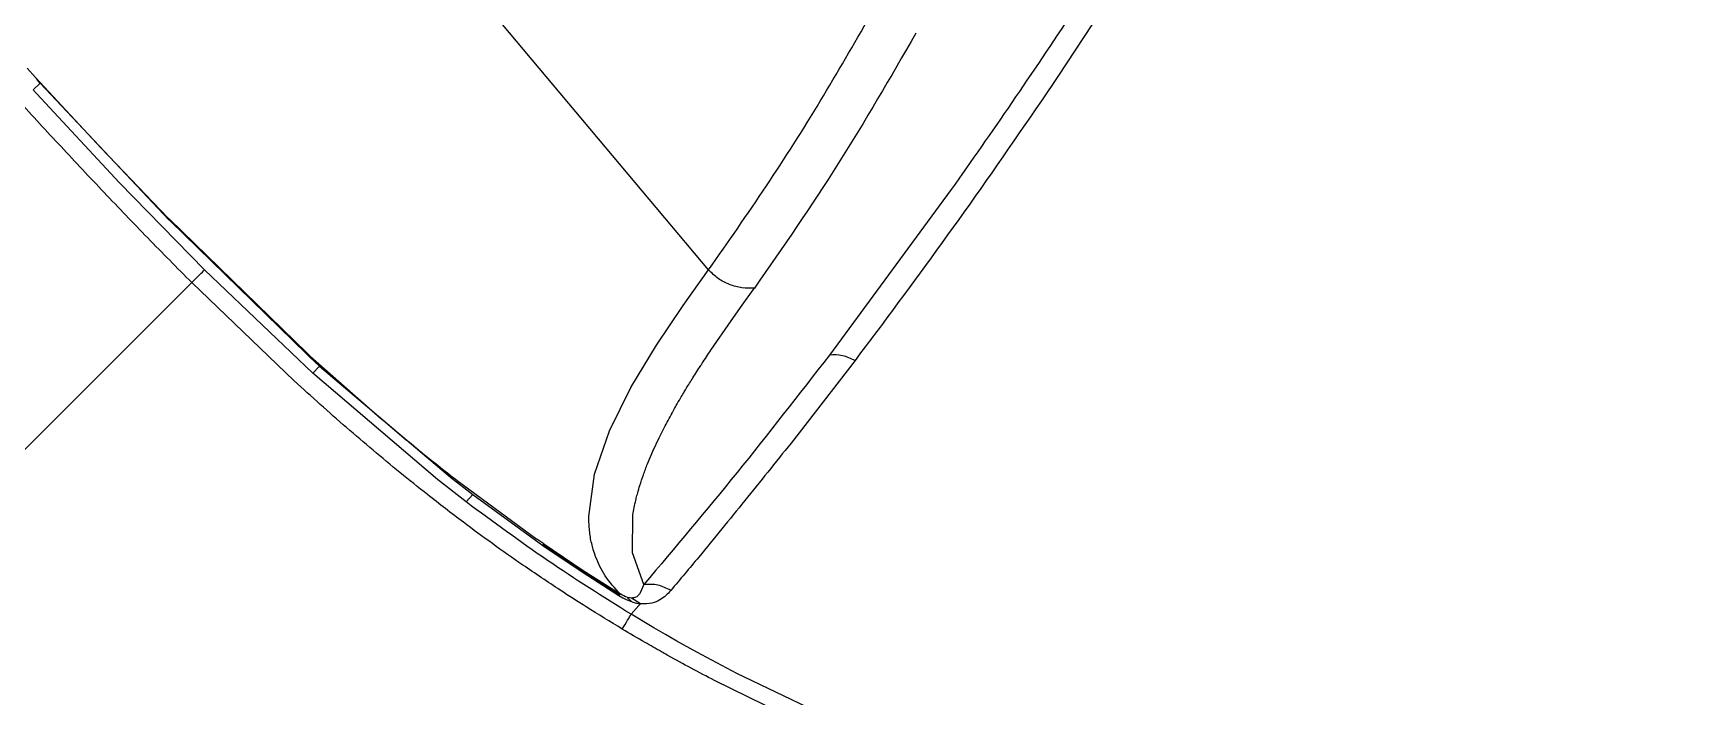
# Model space of a CAD drawing. Extents: x -51 to 27, y -13 to 136.
# Drawn here: x -40.7 to -34.31, y 12.9 to 15.46 of the extents above; entities that cross this region are included whole.
import ezdxf

# ---------------------------------------------------------------- set-up
doc = ezdxf.new("R2010")
doc.units = 0
doc.header["$MEASUREMENT"] = 0
doc.layers.add('GEOMETRY', color=2, linetype='Continuous', lineweight=25)

# ---------------------------------------------------------------- blocks, each defined once
blk = doc.blocks.new('2026 MONTERREY-BLOOM')
at = {"layer": 'GEOMETRY'}
for p, q in [((-26.417, -69.1644), (-27.669, -67.6723)), ((-24.7169, -67.8804), (-25.0703, -68.4184)), ((-29.0119, -68.4216), (-29.0445, -68.3857)), ((-29.012, -68.4217), (-28.759, -68.6942)), ((-29.0215, -68.4695), (-28.9946, -68.4436)), ((-29.0215, -68.4695), (-29.0086, -68.4836)), ((-28.688, -68.8282), (-29.0086, -68.4836)), ((-28.9946, -68.4435), (-29.0038, -68.4331)), ((-28.4984, -68.9709), (-28.9946, -68.4435)), ((-28.759, -68.6942), (-28.5021, -68.9629)), ((-28.3609, -69.1642), (-28.688, -68.8282)), ((-25.4816, -68.8543), (-25.9512, -69.4927)), ((-28.5021, -68.9629), (-28.4962, -68.9689)), ((-28.4961, -68.9687), (-28.4982, -68.9708)), ((-28.4921, -68.9769), (-28.4982, -68.9708)), ((-28.4961, -68.9687), (-27.9652, -69.4858)), ((-27.968, -69.4888), (-28.4921, -68.9769)), ((-27.9438, -69.5632), (-28.3609, -69.1642)), ((-26.5148, -69.3016), (-26.417, -69.1644)), ((-29.6095, -70.4128), (-28.41, -69.2133)), ((-28.0146, -69.5929), (-28.41, -69.2133)), ((-26.2879, -69.301), (-26.2452, -69.2413)), ((-26.2452, -69.2413), (-26.2401, -69.2342)), ((-26.6186, -69.4553), (-26.5148, -69.3016)), ((-26.3303, -69.3607), (-26.2879, -69.301)), ((-26.4086, -69.4743), (-26.3303, -69.3608)), ((-26.7164, -69.6181), (-26.6186, -69.4553)), ((-27.9547, -69.5012), (-27.968, -69.4888)), ((-27.9652, -69.4858), (-27.9518, -69.4981)), ((-27.9518, -69.4981), (-27.9547, -69.5012)), ((-27.9174, -69.5354), (-27.9547, -69.5012)), ((-27.9519, -69.4981), (-27.6817, -69.7369)), ((-25.8526, -69.5137), (-26.0994, -69.8328)), ((-27.9437, -69.5631), (-27.9173, -69.5353)), ((-27.4624, -69.9735), (-27.9437, -69.5631)), ((-27.9173, -69.5353), (-27.4126, -69.964)), ((-26.7989, -69.785), (-26.7164, -69.6181)), ((-26.6078, -69.8118), (-26.5885, -69.7731)), ((-26.8567, -69.952), (-26.7989, -69.785)), ((-26.632, -69.8639), (-26.6078, -69.8118)), ((-26.6527, -69.9129), (-26.632, -69.8639)), ((-27.4126, -69.964), (-27.326, -70.0315)), ((-26.8791, -70.1156), (-26.8567, -69.952)), ((-27.3517, -70.0598), (-27.4624, -69.9735)), ((-27.3867, -69.9769), (-27.0791, -70.2034)), ((-27.3517, -70.0598), (-27.326, -70.0315)), ((-27.3259, -70.0313), (-27.0567, -70.2273)), ((-26.7104, -70.2565), (-26.7089, -70.1093)), ((-27.0526, -70.2218), (-27.0791, -70.2034)), ((-27.054, -70.2237), (-27.0526, -70.2218)), ((-27.0526, -70.2218), (-26.9011, -70.3236)), ((-27.0568, -70.2274), (-27.054, -70.2237)), ((-27.0567, -70.2273), (-26.9053, -70.3295)), ((-27.0541, -70.2237), (-26.9025, -70.3255)), ((-26.6663, -70.378), (-26.7104, -70.2565)), ((-26.9053, -70.3295), (-26.7627, -70.4207)), ((-26.9052, -70.3294), (-26.9036, -70.327)), ((-26.9036, -70.327), (-26.9025, -70.3255)), ((-26.9025, -70.3255), (-26.901, -70.3234)), ((-26.9025, -70.3255), (-26.7602, -70.4167)), ((-26.9011, -70.3236), (-26.7586, -70.4144)), ((-26.7586, -70.4144), (-26.7603, -70.4168)), ((-26.7517, -70.4186), (-26.7586, -70.4144)), ((-26.6663, -70.3781), (-26.6808, -70.4109)), ((-26.7603, -70.4168), (-26.7628, -70.4207)), ((-26.7627, -70.4207), (-26.7477, -70.4294)), ((-26.7441, -70.4226), (-26.7517, -70.4186)), ((-26.7477, -70.4294), (-26.7347, -70.436)), ((-26.7374, -70.4255), (-26.7441, -70.4226)), ((-26.7315, -70.4276), (-26.7374, -70.4255)), ((-26.7347, -70.436), (-26.7147, -70.4442)), ((-26.7316, -70.4279), (-26.7147, -70.4442)), ((-26.7241, -70.4294), (-26.7316, -70.4279)), ((-26.7216, -70.4298), (-26.7241, -70.4294)), ((-26.7139, -70.4307), (-26.7216, -70.4298)), ((-26.6867, -70.4598), (-26.7154, -70.4932)), ((-26.7147, -70.4442), (-26.7089, -70.4461)), ((-26.6803, -70.4525), (-26.7139, -70.4307)), ((-26.7089, -70.4461), (-26.6946, -70.45)), ((-26.6946, -70.45), (-26.6803, -70.4525)), ((-26.6803, -70.4524), (-26.6867, -70.4598)), ((-26.628, -70.5453), (-26.7154, -70.4932)), ((-26.5838, -70.571), (-26.628, -70.5453)), ((-26.5393, -70.5965), (-26.5838, -70.571)), ((-26.4623, -70.6395), (-26.5393, -70.5965)), ((-26.3088, -70.7213), (-26.4623, -70.6395)), ((-26.0076, -70.8661), (-26.3088, -70.7213)), ((-26.135, -70.8757), (-26.3947, -70.7488))]:
    blk.add_line(p, q, dxfattribs=at)
for points, knots in [([(-19.8033, -75.3764), (-20.5726, -75.3487), (-22.1071, -75.2936), (-24.4102, -75.1858), (-26.4521, -75.0692), (-28.236, -74.9394), (-29.4096, -74.8337), (-30.2308, -74.7488), (-30.6969, -74.6957), (-31.1616, -74.645), (-31.6218, -74.5543), (-32.0883, -74.4187), (-32.5518, -74.2366), (-33.0066, -74.006), (-33.4377, -73.7331), (-33.8408, -73.4206), (-34.2125, -73.0713), (-34.5493, -72.6882), (-34.8482, -72.2749), (-35.1066, -71.8351), (-35.3065, -71.4059), (-35.4568, -70.9961), (-35.566, -70.6114), (-35.6464, -70.2238), (-35.6951, -69.8245), (-35.7408, -69.4226), (-35.8384, -68.5165), (-35.959, -67.1829), (-36.0842, -65.4161), (-36.1971, -63.4626), (-36.3013, -61.258), (-36.3943, -58.796), (-36.4684, -56.328), (-36.5267, -53.8502), (-36.5772, -51.0384), (-36.6156, -47.8954), (-36.6375, -44.5611), (-36.6425, -42.225), (-36.643, -40.8865), (-36.6431, -40.4064), (-36.643, -39.9263), (-36.6428, -39.4525), (-36.6428, -39.1387), (-36.6427, -38.9849)], [0, 0, 0, 0, 0.0467709, 0.0932958, 0.1400933, 0.1710351, 0.2019709, 0.2116866, 0.2211975, 0.2304811, 0.2400742, 0.2496538, 0.2599664, 0.2702825, 0.2805986, 0.2909143, 0.3012298, 0.311545, 0.3218607, 0.3321766, 0.3424925, 0.3505825, 0.3586781, 0.3667695, 0.3746051, 0.3831066, 0.3913525, 0.429977, 0.4644608, 0.4989699, 0.5488683, 0.598565, 0.6486664, 0.6988989, 0.7491594, 0.8195402, 0.8898842, 0.9517621, 0.9614858, 0.9712096, 0.9809334, 0.9906576, 1, 1, 1, 1]), ([(-25.0143, -68.1704), (-25.0922, -68.2875), (-25.2481, -68.5219), (-25.4037, -68.7435), (-25.4816, -68.8543)], [0, 0, 0, 0, 0.4996627, 1, 1, 1, 1]), ([(-26.417, -69.1644), (-26.3421, -69.0571), (-26.1941, -68.8451), (-25.9861, -68.5181), (-25.8573, -68.2937), (-25.7937, -68.1828)], [0, 0, 0, 0, 0.341341, 0.674655, 1, 1, 1, 1]), ([(-25.6179, -68.2508), (-25.7158, -68.4206), (-25.9119, -68.7609), (-26.1306, -69.0762), (-26.2401, -69.2342)], [0, 0, 0, 0, 0.499103, 1, 1, 1, 1]), ([(-29.0038, -68.4331), (-29.0055, -68.4311), (-29.0089, -68.4271), (-29.011, -68.4235), (-29.012, -68.4217)], [0, 0, 0, 0, 0.500027, 1, 1, 1, 1]), ([(-25.0703, -68.4184), (-25.1836, -68.5845), (-25.4106, -68.9171), (-25.6373, -69.2245), (-25.7508, -69.3784)], [0, 0, 0, 0, 0.499517, 1, 1, 1, 1]), ([(-28.7478, -68.866), (-28.8034, -68.807), (-28.9147, -68.6889), (-29.0242, -68.5693), (-29.079, -68.5094)], [0, 0, 0, 0, 0.499394, 1, 1, 1, 1]), ([(-28.41, -69.2133), (-28.4668, -69.156), (-28.5806, -69.0414), (-28.692, -68.9245), (-28.7478, -68.866)], [0, 0, 0, 0, 0.499418, 1, 1, 1, 1]), ([(-28.41, -69.2133), (-28.3989, -69.2022), (-28.3767, -69.18), (-28.3661, -69.1695), (-28.3609, -69.1642)], [0, 0, 0, 0, 0.499988, 1, 1, 1, 1]), ([(-26.2401, -69.2342), (-26.2564, -69.2347), (-26.2888, -69.2359), (-26.3369, -69.2224), (-26.3815, -69.1993), (-26.4052, -69.176), (-26.417, -69.1644)], [0, 0, 0, 0, 0.249994, 0.5, 0.750002, 1, 1, 1, 1]), ([(-25.7508, -69.3784), (-25.7677, -69.4009), (-25.8018, -69.4462), (-25.8356, -69.4911), (-25.8526, -69.5136)], [0, 0, 0, 0, 0.497773, 1, 1, 1, 1]), ([(-25.9512, -69.4927), (-26.0697, -69.6455), (-26.3069, -69.9512), (-26.5464, -70.2357), (-26.6663, -70.378)], [0, 0, 0, 0, 0.499606, 1, 1, 1, 1]), ([(-26.4742, -69.5749), (-26.4689, -69.5666), (-26.4599, -69.5525), (-26.4498, -69.5367), (-26.4443, -69.5283), (-26.4317, -69.509), (-26.4199, -69.4912), (-26.4086, -69.4743)], [0, 0, 0, 0, 0.250001, 0.422875, 0.473312, 0.500001, 1, 1, 1, 1]), ([(-25.8526, -69.5137), (-25.8684, -69.5063), (-25.9, -69.4917), (-25.9342, -69.4924), (-25.9512, -69.4927)], [0, 0, 0, 0, 0.499963, 1, 1, 1, 1]), ([(-26.5256, -69.6593), (-26.5215, -69.6523), (-26.5144, -69.6404), (-26.5065, -69.6272), (-26.5022, -69.6201), (-26.4923, -69.6039), (-26.483, -69.5891), (-26.4742, -69.5749)], [0, 0, 0, 0, 0.250001, 0.423871, 0.474092, 0.500001, 1, 1, 1, 1]), ([(-27.6071, -69.9464), (-27.6763, -69.889), (-27.8147, -69.7741), (-27.948, -69.6533), (-28.0146, -69.5929)], [0, 0, 0, 0, 0.4999998, 1, 1, 1, 1]), ([(-26.5885, -69.7731), (-26.5786, -69.7543), (-26.5687, -69.7355), (-26.5581, -69.7163), (-26.5578, -69.7156), (-26.5564, -69.7132), (-26.5512, -69.7039), (-26.5408, -69.6855), (-26.5311, -69.6688), (-26.5256, -69.6593)], [0, 0, 0, 0, 0.499999, 0.500629, 0.50531, 0.518063, 0.565858, 0.75, 1, 1, 1, 1]), ([(-27.6817, -69.7369), (-27.6332, -69.7777), (-27.5839, -69.8192), (-27.5275, -69.8651), (-27.5029, -69.8851), (-27.4543, -69.9241), (-27.4116, -69.9574), (-27.3867, -69.9769)], [0, 0, 0, 0, 0.5, 0.508554, 0.573087, 0.75, 1, 1, 1, 1]), ([(-26.0994, -69.8329), (-26.1589, -69.9072), (-26.2779, -70.0558), (-26.3959, -70.2001), (-26.4549, -70.2723)], [0, 0, 0, 0, 0.5, 1, 1, 1, 1]), ([(-26.7499, -70.5501), (-26.7963, -70.5218), (-26.8769, -70.4728), (-27.005, -70.3906), (-27.1257, -70.3093), (-27.2498, -70.2217), (-27.3724, -70.1315), (-27.4911, -70.0398), (-27.5717, -69.9749), (-27.6071, -69.9464)], [0, 0, 0, 0, 0.155261, 0.269747, 0.435013, 0.571357, 0.704003, 0.870125, 1, 1, 1, 1]), ([(-26.6823, -69.996), (-26.6778, -69.9823), (-26.669, -69.9549), (-26.6581, -69.9269), (-26.6527, -69.9129)], [0, 0, 0, 0, 0.5, 1, 1, 1, 1]), ([(-26.7089, -70.1093), (-26.7056, -70.0907), (-26.7024, -70.0721), (-26.6977, -70.0525), (-26.6971, -70.05), (-26.6948, -70.0406), (-26.6899, -70.0223), (-26.6851, -70.0056), (-26.6823, -69.996)], [0, 0, 0, 0, 0.4999978, 0.5018964, 0.5185892, 0.5664902, 0.7499993, 1, 1, 1, 1]), ([(-26.7154, -70.4932), (-26.824, -70.4254), (-27.0418, -70.2894), (-27.2481, -70.1364), (-27.3516, -70.0597)], [0, 0, 0, 0, 0.498266, 1, 1, 1, 1]), ([(-26.8527, -70.2717), (-26.856, -70.2623), (-26.8617, -70.2455), (-26.8685, -70.2197), (-26.8734, -70.1951), (-26.8766, -70.1699), (-26.8785, -70.1437), (-26.8789, -70.1255), (-26.8791, -70.1156)], [0, 0, 0, 0, 0.188994, 0.335316, 0.500001, 0.662952, 0.816962, 1, 1, 1, 1]), ([(-26.7586, -70.4144), (-26.7792, -70.3917), (-26.8204, -70.3463), (-26.842, -70.2966), (-26.8527, -70.2717)], [0, 0, 0, 0, 0.500122, 1, 1, 1, 1]), ([(-26.4549, -70.2723), (-26.473, -70.2938), (-26.5091, -70.3369), (-26.545, -70.3798), (-26.5629, -70.4012)], [0, 0, 0, 0, 0.49996, 1, 1, 1, 1]), ([(-26.6808, -70.4109), (-26.6829, -70.4138), (-26.6876, -70.4199), (-26.6955, -70.428), (-26.7079, -70.4297), (-26.7138, -70.4305)], [0, 0, 0, 0, 0.313224, 0.671025, 1, 1, 1, 1]), ([(-26.5629, -70.4012), (-26.5793, -70.393), (-26.6123, -70.3765), (-26.6483, -70.3775), (-26.6663, -70.3781)], [0, 0, 0, 0, 0.5, 1, 1, 1, 1]), ([(-26.5629, -70.4012), (-26.5689, -70.408), (-26.5808, -70.4215), (-26.597, -70.4323), (-26.6051, -70.4377)], [0, 0, 0, 0, 0.500005, 1, 1, 1, 1]), ([(-26.6051, -70.4377), (-26.6142, -70.4428), (-26.6324, -70.4529), (-26.6644, -70.4526), (-26.6803, -70.4524)], [0, 0, 0, 0, 0.500104, 1, 1, 1, 1]), ([(-26.7499, -70.5501), (-26.7425, -70.5378), (-26.7276, -70.5132), (-26.7195, -70.4998), (-26.7154, -70.4932)], [0, 0, 0, 0, 0.5, 1, 1, 1, 1]), ([(-26.3947, -70.7488), (-26.4546, -70.717), (-26.5155, -70.6847), (-26.5832, -70.6468), (-26.6128, -70.6302), (-26.6707, -70.597), (-26.7207, -70.5674), (-26.7499, -70.5501)], [0, 0, 0, 0, 0.499993, 0.507856, 0.571509, 0.749997, 1, 1, 1, 1])]:
    blk.add_open_spline(points, degree=3, knots=knots, dxfattribs=at)

msp = doc.modelspace()

# ---------------------------------------------------------------- block references
msp.add_blockref('2026 MONTERREY-BLOOM', (-11.682, 83.7145))

doc.saveas('drawing.dxf')
